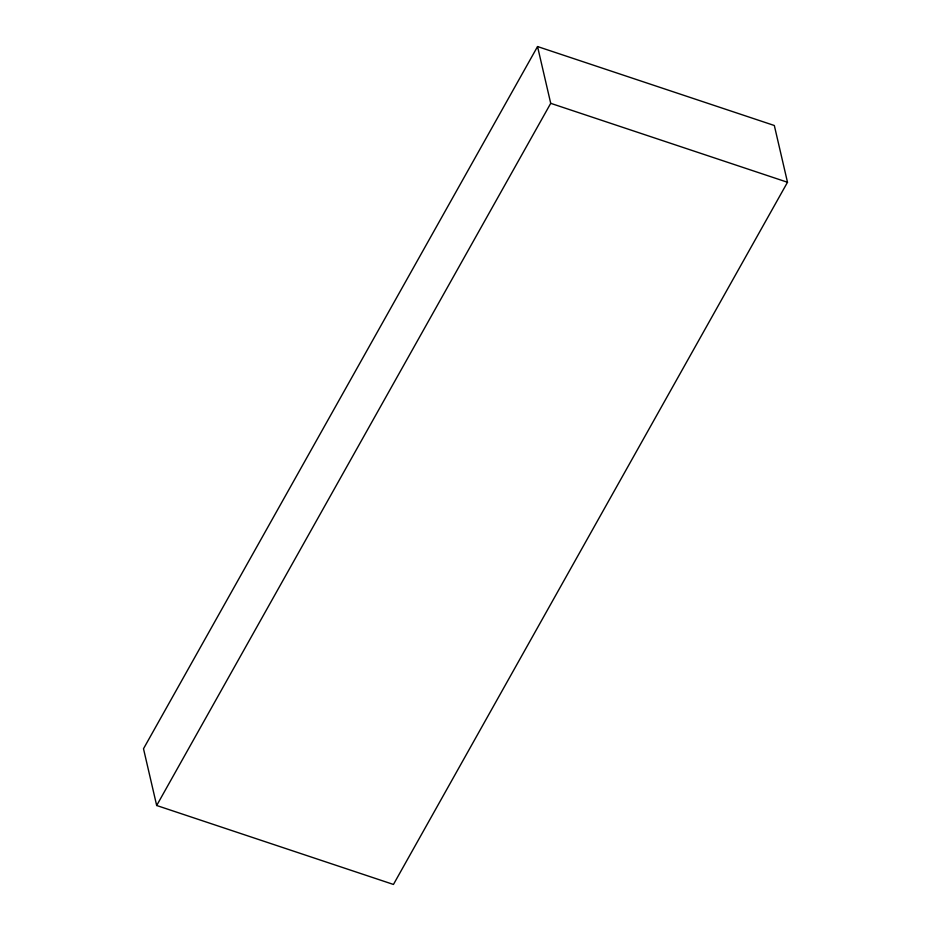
<?xml version="1.0" encoding="UTF-8"?>
<svg xmlns="http://www.w3.org/2000/svg" width="931" height="931" viewBox="0 0 931 931"><rect width="100%" height="100%" fill="white"/><g stroke="black" fill="none" stroke-linecap="round" stroke-linejoin="round"><path stroke-width="1.4" d="M537.548 46.55L143.502 748.733L156.676 805.501L393.452 884.45L787.498 182.267L774.324 125.499L537.548 46.55L550.721 103.329L156.676 805.501M550.721 103.329L787.498 182.267"/></g></svg>
